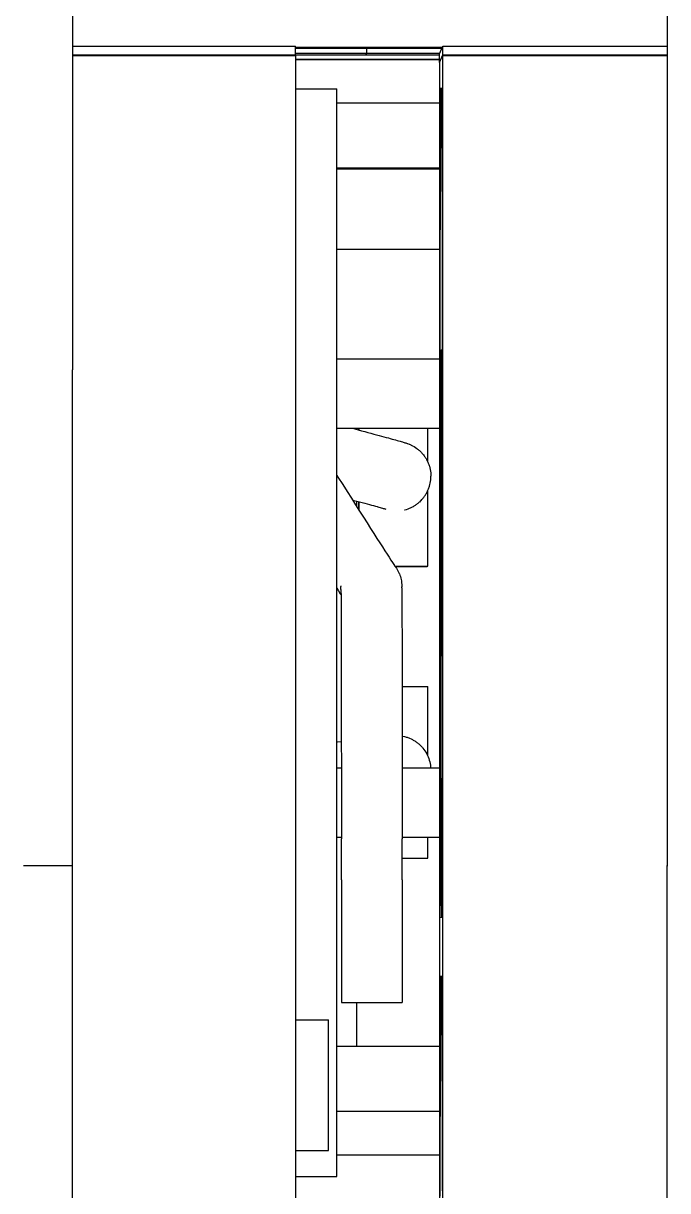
# Model space of a CAD drawing. Header units: millimetres. Extents: x -242 to 242, y -257 to 254.
# Drawn here: x 7.4 to 81.7, y -9.6 to 124.9 of the extents above; entities that cross this region are included whole.
import ezdxf

# ---------------------------------------------------------------- set-up
doc = ezdxf.new("R2010")
doc.units = ezdxf.units.MM
doc.layers.add('VISIBLE', color=7, linetype='Continuous')

msp = doc.modelspace()

# ---------------------------------------------------------------- linework, layer by layer
at = {"layer": 'VISIBLE'}
for p, q in [((81.68, 139.99), (81.68, 27.83)), ((13.06, 127.87), (13.06, 113.58)), ((13.06, 122.3), (38.77, 122.3)), ((13.06, 121.29), (38.77, 121.29)), ((13.06, 121.24), (38.8, 121.24)), ((38.76, 121.24), (38.77, 121.29)), ((38.77, 121.29), (38.77, 122.3)), ((38.77, 122.19), (55.74, 122.19)), ((38.77, 122.14), (55.72, 122.14)), ((38.77, 122.11), (55.71, 122.11)), ((38.77, 122.07), (55.69, 122.07)), ((38.77, 121.48), (55.42, 121.48)), ((38.77, 121.3), (55.4, 121.3)), ((38.8, -186.91), (38.8, 121.24)), ((46.91, 121.3), (46.99, 121.48)), ((46.99, 121.48), (46.99, 122.07)), ((55.4, 121.43), (55.79, 122.3)), ((55.4, 120.43), (55.4, 121.43)), ((55.4, 120.43), (55.79, 121.29)), ((55.77, -186.91), (55.77, 121.24)), ((55.77, 121.24), (81.68, 121.24)), ((55.79, 121.29), (55.79, 122.3)), ((55.79, 122.3), (81.68, 122.3)), ((55.79, 121.29), (81.68, 121.29)), ((38.8, 120.8), (55.4, 120.8)), ((38.8, 120.76), (55.4, 120.76)), ((55.4, 120.43), (55.42, 120.43)), ((55.42, -192.77), (55.42, 120.48)), ((38.8, 117.4), (43.55, 117.4)), ((43.55, -8.03), (43.55, 117.4)), ((55.58, 117.32), (55.59, 117.41)), ((55.58, 117.2), (55.58, 117.32)), ((55.58, 117.04), (55.58, 117.2)), ((55.59, 117.47), (55.59, 117.5)), ((55.59, 117.5), (55.6, 117.5)), ((55.59, 117.41), (55.59, 117.47)), ((55.6, 117.5), (55.6, 117.47)), ((55.6, 117.47), (55.6, 117.41)), ((55.6, 117.41), (55.61, 117.33)), ((55.61, 117.33), (55.61, 117.22)), ((55.61, 117.22), (55.61, 117.09)), ((55.61, 117.09), (55.62, 116.94)), ((43.55, 115.78), (55.42, 115.78)), ((55.56, 116.06), (55.57, 116.36)), ((55.56, 115.72), (55.56, 116.06)), ((55.57, 116.85), (55.58, 117.04)), ((55.57, 116.63), (55.57, 116.85)), ((55.57, 116.36), (55.57, 116.63)), ((55.62, 116.94), (55.62, 116.76)), ((55.62, 116.76), (55.62, 116.57)), ((55.62, 116.57), (55.62, 116.35)), ((55.62, 116.35), (55.63, 116.12)), ((55.63, 116.12), (55.63, 115.87)), ((55.63, 115.87), (55.63, 115.6)), ((55.55, 114.93), (55.56, 115.35)), ((55.55, 114.48), (55.55, 114.93)), ((55.55, 113.98), (55.55, 114.48)), ((55.56, 115.35), (55.56, 115.72)), ((55.63, 115.6), (55.64, 115.32)), ((55.64, 115.32), (55.64, 115.02)), ((55.64, 115.02), (55.64, 114.71)), ((55.64, 114.71), (55.64, 114.38)), ((13.06, 113.58), (13.06, 85)), ((55.54, 113.44), (55.55, 113.98)), ((55.54, 112.86), (55.54, 113.44)), ((55.64, 114.38), (55.65, 114.05)), ((55.65, 114.05), (55.65, 113.7)), ((55.65, 113.7), (55.65, 113.35)), ((55.65, 113.35), (55.65, 112.98)), ((55.53, 111.58), (55.54, 112.24)), ((55.54, 112.24), (55.54, 112.86)), ((55.65, 112.98), (55.65, 112.6)), ((55.65, 112.6), (55.66, 112.22)), ((55.66, 112.22), (55.66, 111.43)), ((55.52, 110.13), (55.53, 110.88)), ((55.53, 110.88), (55.53, 111.58)), ((55.66, 111.43), (55.66, 110.62)), ((55.66, 110.62), (55.67, 109.79)), ((55.52, 109.35), (55.52, 110.13)), ((55.52, 108.52), (55.52, 109.35)), ((55.67, 109.79), (55.67, 108.94)), ((43.55, 108.27), (55.42, 108.27)), ((43.55, 108.22), (55.42, 108.22)), ((43.55, 108.2), (55.42, 108.2)), ((43.55, 108.16), (55.42, 108.16)), ((55.51, 107.66), (55.52, 108.52)), ((55.67, 108.94), (55.68, 108.05)), ((55.68, 108.05), (55.68, 107.09)), ((55.51, 106.75), (55.51, 107.66)), ((55.51, 105.81), (55.51, 106.75)), ((55.68, 107.09), (55.68, 106.06)), ((55.51, 104.83), (55.51, 105.81)), ((55.68, 106.06), (55.69, 104.96)), ((55.5, 103.81), (55.51, 104.83)), ((55.5, 102.75), (55.5, 103.81)), ((55.69, 104.96), (55.69, 104.38)), ((55.69, 104.38), (55.69, 103.77)), ((55.69, 103.77), (55.69, 103.15)), ((55.5, 101.67), (55.5, 102.75)), ((55.69, 103.15), (55.69, 102.5)), ((55.69, 102.5), (55.69, 101.84)), ((55.49, 100.55), (55.5, 101.67)), ((55.69, 101.84), (55.7, 101.15)), ((55.7, 101.15), (55.7, 100.44)), ((55.49, 99.39), (55.49, 100.55)), ((55.7, 100.44), (55.7, 99.7)), ((55.7, 99.7), (55.7, 98.94)), ((43.55, 98.89), (55.42, 98.89)), ((55.49, 98.21), (55.49, 99.39)), ((55.7, 98.94), (55.7, 98.16)), ((55.48, 95.76), (55.49, 97)), ((55.49, 97), (55.49, 98.21)), ((55.7, 98.16), (55.7, 97.36)), ((55.7, 97.36), (55.71, 96.53)), ((55.48, 94.5), (55.48, 95.76)), ((55.71, 96.53), (55.71, 95.67)), ((55.71, 95.67), (55.71, 94.8)), ((55.48, 93.21), (55.48, 94.5)), ((55.71, 94.8), (55.71, 93.89)), ((55.48, 91.91), (55.48, 93.21)), ((55.71, 93.89), (55.71, 92.96)), ((55.71, 92.96), (55.71, 92.01)), ((55.48, 90.58), (55.48, 91.91)), ((55.71, 92.01), (55.71, 91.03)), ((55.47, 89.24), (55.48, 90.58)), ((55.71, 91.03), (55.72, 90.03)), ((55.47, 87.89), (55.47, 89.24)), ((55.72, 90.03), (55.72, 89)), ((55.72, 89), (55.72, 87.95)), ((55.47, 86.52), (55.47, 87.89)), ((55.72, 87.95), (55.72, 86.87)), ((43.55, 86.27), (43.89, 86.27)), ((43.89, 86.27), (44.59, 86.27)), ((44.59, 86.27), (45.29, 86.27)), ((45.29, 86.27), (45.99, 86.27)), ((45.99, 86.27), (46.69, 86.27)), ((46.69, 86.27), (48.09, 86.27)), ((48.09, 86.27), (49.49, 86.27)), ((49.49, 86.27), (52.29, 86.27)), ((52.29, 86.27), (55.42, 86.27)), ((55.47, 85.14), (55.47, 86.52)), ((55.58, 86.76), (55.59, 86.97)), ((55.58, 86.5), (55.58, 86.76)), ((55.58, 86.18), (55.58, 86.5)), ((55.58, 85.8), (55.58, 86.18)), ((55.59, 87.28), (55.6, 87.29)), ((55.59, 87.22), (55.59, 87.28)), ((55.59, 87.12), (55.59, 87.22)), ((55.59, 86.97), (55.59, 87.12)), ((55.6, 87.29), (55.6, 87.25)), ((55.6, 87.29), (55.72, 87.29)), ((55.6, 87.25), (55.6, 87.18)), ((55.6, 87.18), (55.6, 87.08)), ((55.6, 87.08), (55.6, 86.94)), ((55.6, 86.94), (55.61, 86.77)), ((55.61, 86.77), (55.61, 86.58)), ((55.61, 86.58), (55.61, 86.36)), ((55.61, 86.36), (55.61, 86.13)), ((55.72, 86.87), (55.72, 85.77)), ((13.06, 27.83), (13.06, 85)), ((55.47, 83.75), (55.47, 85.14)), ((55.57, 85.36), (55.58, 85.8)), ((55.57, 84.86), (55.57, 85.36)), ((55.57, 84.3), (55.57, 84.86)), ((55.61, 86.13), (55.61, 85.88)), ((55.61, 85.88), (55.62, 85.61)), ((55.62, 85.61), (55.62, 85.33)), ((55.62, 85.33), (55.62, 85.04)), ((55.62, 85.04), (55.62, 84.74)), ((55.72, 85.77), (55.72, 84.64)), ((55.47, 82.36), (55.47, 83.75)), ((55.56, 82.99), (55.57, 83.67)), ((55.57, 83.67), (55.57, 84.3)), ((55.62, 84.74), (55.62, 84.43)), ((55.62, 84.43), (55.62, 84.12)), ((55.62, 84.12), (55.62, 83.79)), ((55.62, 83.79), (55.63, 83.44)), ((55.72, 84.64), (55.72, 83.49)), ((55.72, 83.49), (55.72, 82.32)), ((55.47, 80.96), (55.47, 82.36)), ((55.56, 82.26), (55.56, 82.99)), ((55.56, 81.47), (55.56, 82.26)), ((55.63, 83.44), (55.63, 83.06)), ((55.63, 83.06), (55.63, 82.65)), ((55.63, 82.65), (55.63, 82.22)), ((55.63, 82.22), (55.63, 81.75)), ((55.72, 82.32), (55.72, 81.12)), ((55.47, 79.56), (55.47, 80.96)), ((55.56, 80.63), (55.56, 81.47)), ((55.63, 81.75), (55.63, 81.25)), ((55.63, 81.25), (55.63, 80.72)), ((55.72, 81.12), (55.73, 79.9)), ((55.46, 78.15), (55.47, 79.56)), ((55.55, 79.75), (55.56, 80.63)), ((55.55, 78.82), (55.55, 79.75)), ((55.63, 80.72), (55.63, 80.15)), ((55.63, 80.15), (55.64, 79.55)), ((55.64, 79.55), (55.64, 78.91)), ((55.73, 79.9), (55.73, 78.66)), ((43.55, 78.25), (43.89, 78.25)), ((43.89, 78.25), (44.59, 78.25)), ((44.59, 78.25), (45.29, 78.25)), ((45.29, 78.25), (45.99, 78.25)), ((45.34, 78.25), (45.62, 78.17)), ((45.62, 78.17), (46.01, 78.07)), ((45.99, 78.25), (46.69, 78.25)), ((46.01, 78.07), (46.4, 77.97)), ((46.08, 78.05), (46.08, 78.25)), ((46.11, 78.04), (46.11, 78.25)), ((46.69, 78.25), (48.09, 78.25)), ((48.09, 78.25), (49.49, 78.25)), ((49.49, 78.25), (52.29, 78.25)), ((52.29, 78.25), (55.42, 78.25)), ((54.03, 74.4), (54.03, 78.25)), ((55.46, 76.76), (55.46, 78.15)), ((55.55, 77.87), (55.55, 78.82)), ((55.64, 78.91), (55.64, 78.24)), ((55.64, 78.24), (55.64, 77.52)), ((55.73, 78.66), (55.73, 77.4)), ((46.4, 77.97), (46.77, 77.87)), ((46.77, 77.87), (47.13, 77.77)), ((47.13, 77.77), (47.47, 77.68)), ((47.47, 77.68), (47.8, 77.59)), ((47.8, 77.59), (48.12, 77.5)), ((48.12, 77.5), (48.42, 77.42)), ((48.42, 77.42), (48.71, 77.34)), ((48.71, 77.34), (48.98, 77.27)), ((48.98, 77.27), (49.24, 77.19)), ((49.24, 77.19), (49.49, 77.13)), ((49.49, 77.13), (49.72, 77.06)), ((49.72, 77.06), (49.94, 77)), ((49.94, 77), (50.14, 76.95)), ((50.14, 76.95), (50.32, 76.9)), ((50.32, 76.9), (50.51, 76.85)), ((50.51, 76.85), (50.68, 76.8)), ((50.68, 76.8), (50.84, 76.75)), ((50.84, 76.75), (50.98, 76.71)), ((50.98, 76.71), (51.11, 76.68)), ((55.46, 75.36), (55.46, 76.76)), ((55.55, 76.89), (55.55, 77.87)), ((55.55, 75.88), (55.55, 76.89)), ((55.64, 77.52), (55.64, 76.78)), ((55.64, 76.78), (55.64, 75.99)), ((55.73, 77.4), (55.73, 76.12)), ((51.11, 76.68), (51.22, 76.65)), ((51.22, 76.65), (51.32, 76.62)), ((51.32, 76.62), (51.39, 76.59)), ((51.39, 76.59), (51.45, 76.58)), ((51.45, 76.58), (51.5, 76.56)), ((51.5, 76.56), (51.68, 76.5)), ((51.68, 76.5), (51.72, 76.49)), ((51.72, 76.49), (51.9, 76.42)), ((51.9, 76.42), (51.92, 76.41)), ((51.92, 76.41), (52.1, 76.33)), ((52.1, 76.33), (52.12, 76.32)), ((52.12, 76.32), (52.29, 76.23)), ((52.29, 76.23), (52.46, 76.14)), ((52.46, 76.14), (52.63, 76.03)), ((52.63, 76.03), (52.79, 75.92)), ((52.79, 75.92), (52.86, 75.86)), ((52.86, 75.86), (52.87, 75.86)), ((52.87, 75.86), (52.95, 75.8)), ((52.95, 75.8), (53.02, 75.73)), ((53.02, 75.73), (53.09, 75.67)), ((53.09, 75.67), (53.17, 75.6)), ((53.17, 75.6), (53.24, 75.53)), ((53.24, 75.53), (53.3, 75.46)), ((53.3, 75.46), (53.37, 75.39)), ((53.37, 75.39), (53.44, 75.32)), ((55.55, 74.86), (55.55, 75.88)), ((55.64, 75.99), (55.64, 75.17)), ((55.73, 76.12), (55.73, 74.83)), ((53.44, 75.32), (53.5, 75.24)), ((53.5, 75.24), (53.56, 75.17)), ((53.56, 75.17), (53.62, 75.09)), ((53.62, 75.09), (53.68, 75.01)), ((53.68, 75.01), (53.73, 74.93)), ((53.73, 74.93), (53.78, 74.85)), ((53.78, 74.85), (53.84, 74.76)), ((53.84, 74.76), (53.88, 74.68)), ((53.88, 74.68), (53.93, 74.59)), ((53.93, 74.59), (53.95, 74.55)), ((53.95, 74.55), (53.98, 74.51)), ((53.98, 74.51), (54, 74.46)), ((54, 74.46), (54.02, 74.42)), ((54.02, 74.42), (54.06, 74.33)), ((54.06, 74.33), (54.1, 74.24)), ((54.1, 74.24), (54.14, 74.15)), ((54.14, 74.15), (54.17, 74.06)), ((54.17, 74.06), (54.2, 73.97)), ((55.46, 73.97), (55.46, 75.36)), ((55.55, 73.83), (55.55, 74.86)), ((55.64, 75.17), (55.64, 74.32)), ((55.64, 74.32), (55.64, 73.43)), ((55.73, 74.83), (55.73, 73.51)), ((43.55, 72.82), (43.68, 72.61)), ((54.2, 73.97), (54.23, 73.87)), ((54.23, 73.87), (54.28, 73.68)), ((54.28, 73.68), (54.33, 73.49)), ((54.33, 73.49), (54.36, 73.3)), ((54.36, 73.3), (54.38, 73.11)), ((54.38, 73.11), (54.4, 72.91)), ((54.4, 72.91), (54.4, 72.72)), ((54.4, 72.52), (54.4, 72.72)), ((55.46, 72.58), (55.46, 73.97)), ((55.55, 72.8), (55.55, 73.83)), ((55.55, 71.76), (55.55, 72.8)), ((55.64, 73.43), (55.64, 72.51)), ((55.73, 73.51), (55.73, 72.18)), ((43.68, 72.61), (44.22, 71.77)), ((44.22, 71.77), (44.73, 70.96)), ((54.14, 71.28), (54.17, 71.37)), ((54.17, 71.37), (54.2, 71.47)), ((54.2, 71.47), (54.23, 71.56)), ((54.23, 71.56), (54.28, 71.75)), ((54.28, 71.75), (54.33, 71.94)), ((54.33, 71.94), (54.36, 72.13)), ((54.36, 72.13), (54.38, 72.32)), ((54.38, 72.32), (54.4, 72.52)), ((55.46, 71.21), (55.46, 72.58)), ((55.55, 70.74), (55.55, 71.76)), ((55.64, 72.51), (55.64, 71.56)), ((55.64, 71.56), (55.64, 70.59)), ((55.73, 72.18), (55.73, 70.84)), ((44.73, 70.96), (45.23, 70.18)), ((45.23, 70.18), (45.71, 69.42)), ((45.35, 69.99), (45.52, 69.94)), ((53.13, 69.73), (53.37, 70.04)), ((53.3, 69.96), (53.37, 70.03)), ((53.37, 70.03), (53.43, 70.11)), ((53.43, 70.11), (53.5, 70.18)), ((53.5, 70.18), (53.56, 70.26)), ((53.56, 70.26), (53.62, 70.34)), ((53.62, 70.34), (53.67, 70.42)), ((53.67, 70.42), (53.73, 70.5)), ((53.73, 70.5), (53.78, 70.58)), ((53.78, 70.58), (53.83, 70.66)), ((53.83, 70.66), (53.88, 70.75)), ((53.88, 70.75), (53.93, 70.83)), ((53.93, 70.83), (53.97, 70.92)), ((53.97, 70.92), (54.02, 71.01)), ((54.02, 71.01), (54.06, 71.1)), ((54.03, 62.34), (54.03, 71.03)), ((54.06, 71.1), (54.1, 71.18)), ((54.1, 71.19), (54.14, 71.28)), ((54.1, 71.18), (54.1, 71.19)), ((55.46, 69.85), (55.46, 71.21)), ((55.55, 69.73), (55.55, 70.74)), ((55.64, 70.59), (55.64, 69.59)), ((55.73, 70.84), (55.73, 69.48)), ((45.52, 69.94), (45.85, 69.85)), ((45.71, 69.42), (46.18, 68.69)), ((45.85, 69.85), (46.17, 69.77)), ((45.87, 69.18), (45.87, 69.85)), ((46.08, 68.84), (46.08, 69.79)), ((46.11, 68.8), (46.11, 69.78)), ((46.17, 69.77), (46.47, 69.69)), ((46.18, 68.69), (46.62, 68)), ((46.47, 69.69), (46.76, 69.61)), ((46.76, 69.61), (47.04, 69.53)), ((47.04, 69.53), (47.3, 69.46)), ((47.3, 69.46), (47.55, 69.39)), ((47.55, 69.39), (47.78, 69.33)), ((47.78, 69.33), (48, 69.27)), ((48, 69.27), (48.2, 69.22)), ((48.2, 69.22), (48.39, 69.16)), ((48.29, 69.19), (48.38, 69.17)), ((48.38, 69.17), (48.53, 69.12)), ((48.39, 69.16), (48.39, 69.16)), ((48.53, 69.12), (48.68, 69.08)), ((48.68, 69.08), (48.8, 69.05)), ((48.8, 69.05), (48.91, 69.02)), ((48.91, 69.02), (49.01, 68.99)), ((49.01, 68.99), (49.08, 68.97)), ((49.08, 68.97), (49.14, 68.95)), ((49.14, 68.95), (49.19, 68.93)), ((49.19, 68.93), (49.19, 68.93)), ((51.36, 68.84), (51.38, 68.84)), ((51.38, 68.84), (51.57, 68.9)), ((51.57, 68.9), (51.76, 68.96)), ((51.76, 68.96), (51.94, 69.03)), ((51.94, 69.03), (52.03, 69.07)), ((52.03, 69.07), (52.12, 69.11)), ((52.12, 69.11), (52.21, 69.15)), ((52.21, 69.15), (52.29, 69.2)), ((52.29, 69.2), (52.38, 69.24)), ((52.38, 69.24), (52.46, 69.29)), ((52.46, 69.29), (52.55, 69.34)), ((52.55, 69.34), (52.63, 69.4)), ((52.63, 69.4), (52.71, 69.45)), ((52.71, 69.45), (52.79, 69.51)), ((52.79, 69.51), (52.87, 69.57)), ((52.87, 69.57), (52.94, 69.63)), ((52.94, 69.63), (53.02, 69.69)), ((53.02, 69.69), (53.09, 69.76)), ((53.09, 69.76), (53.16, 69.82)), ((53.16, 69.82), (53.23, 69.89)), ((53.23, 69.89), (53.3, 69.96)), ((55.46, 69.85), (55.46, 68.49)), ((55.55, 69.73), (55.55, 68.74)), ((55.55, 68.74), (55.55, 67.76)), ((55.64, 68.58), (55.64, 69.59)), ((55.73, 68.11), (55.73, 69.48)), ((46.62, 68), (47.04, 67.34)), ((47.04, 67.34), (47.45, 66.71)), ((55.46, 68.49), (55.46, 67.15)), ((55.55, 67.76), (55.55, 66.82)), ((55.64, 67.56), (55.64, 68.58)), ((55.64, 66.52), (55.64, 67.56)), ((55.73, 66.72), (55.73, 68.11)), ((47.45, 66.71), (47.82, 66.12)), ((47.82, 66.12), (48.18, 65.56)), ((55.46, 67.15), (55.46, 65.83)), ((55.55, 66.82), (55.55, 65.9)), ((55.64, 65.49), (55.64, 66.52)), ((55.73, 65.33), (55.73, 66.72)), ((48.18, 65.56), (48.51, 65.05)), ((48.51, 65.05), (48.82, 64.57)), ((55.46, 65.83), (55.46, 64.52)), ((55.55, 65.9), (55.55, 65.01)), ((55.55, 65.01), (55.55, 64.16)), ((55.64, 64.45), (55.64, 65.49)), ((55.73, 63.94), (55.73, 65.33)), ((48.82, 64.57), (49.1, 64.13)), ((49.1, 64.13), (49.36, 63.73)), ((49.36, 63.73), (49.59, 63.38)), ((49.59, 63.38), (49.79, 63.06)), ((55.46, 64.52), (55.46, 63.23)), ((55.55, 64.16), (55.55, 63.34)), ((55.55, 63.34), (55.55, 62.56)), ((55.64, 63.43), (55.64, 64.45)), ((55.64, 62.43), (55.64, 63.43)), ((55.73, 62.53), (55.73, 63.94)), ((49.79, 63.06), (49.97, 62.79)), ((49.97, 62.79), (50.12, 62.56)), ((50.12, 62.56), (50.21, 62.43)), ((50.14, 62.53), (50.14, 62.53)), ((50.14, 62.53), (50.22, 62.41)), ((50.22, 62.41), (50.28, 62.32)), ((50.27, 62.34), (54.03, 62.34)), ((50.28, 62.32), (50.38, 62.18)), ((50.3, 62.3), (53.99, 62.3)), ((50.38, 62.18), (50.42, 62.13)), ((50.42, 62.13), (50.51, 61.98)), ((50.51, 61.98), (50.6, 61.83)), ((53.99, 62.3), (54.03, 62.34)), ((55.46, 63.23), (55.46, 61.96)), ((55.46, 61.96), (55.46, 60.7)), ((55.55, 62.56), (55.55, 61.81)), ((55.64, 61.44), (55.64, 62.43)), ((55.73, 61.13), (55.73, 62.53)), ((50.6, 61.83), (50.68, 61.68)), ((50.68, 61.68), (50.75, 61.52)), ((50.75, 61.52), (50.77, 61.47)), ((50.77, 61.47), (50.83, 61.31)), ((50.83, 61.31), (50.88, 61.15)), ((50.88, 61.15), (50.93, 60.98)), ((50.93, 60.98), (50.97, 60.82)), ((50.97, 60.82), (51, 60.65)), ((51, 60.65), (51.01, 60.56)), ((55.46, 60.7), (55.47, 59.47)), ((55.55, 61.81), (55.55, 61.1)), ((55.55, 61.1), (55.55, 60.43)), ((55.64, 60.49), (55.64, 61.44)), ((55.73, 59.72), (55.73, 61.13)), ((43.55, 59.8), (43.75, 59.49)), ((43.75, 59.49), (43.95, 59.17)), ((44.02, 60.07), (44.02, 59.99)), ((44.02, 59.85), (44.02, 59.99)), ((44.02, 59.66), (44.02, 59.85)), ((44.02, 59.66), (44.02, 59.4)), ((44.02, 59.4), (44.03, 59.09)), ((51.01, 60.56), (51.01, 60.5)), ((51.01, 60.5), (51.02, 60.42)), ((51.02, 60.42), (51.04, 60.24)), ((51.04, 60.24), (51.04, 60.07)), ((51.04, 60.07), (51.04, 59.98)), ((51.04, 59.85), (51.04, 59.98)), ((51.04, 59.85), (51.04, 59.65)), ((51.04, 59.65), (51.04, 59.4)), ((51.04, 59.4), (51.05, 59.09)), ((55.47, 59.47), (55.47, 58.26)), ((55.55, 60.43), (55.55, 59.79)), ((55.55, 59.79), (55.56, 59.19)), ((55.63, 58.68), (55.64, 59.56)), ((55.64, 59.56), (55.64, 60.49)), ((55.72, 58.31), (55.73, 59.72)), ((43.95, 59.17), (44.03, 59.06)), ((44.03, 59.09), (44.03, 58.73)), ((44.03, 58.73), (44.03, 58.32)), ((44.03, 58.32), (44.03, 57.86)), ((51.05, 59.09), (51.05, 58.73)), ((51.05, 58.73), (51.05, 58.32)), ((51.05, 58.32), (51.05, 57.86)), ((55.47, 58.26), (55.47, 57.07)), ((55.56, 59.19), (55.56, 58.62)), ((55.56, 58.62), (55.56, 58.09)), ((55.56, 58.09), (55.56, 57.59)), ((55.63, 57.84), (55.63, 58.68)), ((55.72, 56.91), (55.72, 58.31)), ((44.03, 57.86), (44.04, 57.35)), ((44.04, 57.35), (44.04, 56.79)), ((44.04, 56.79), (44.04, 56.19)), ((51.05, 57.86), (51.06, 57.35)), ((51.06, 57.35), (51.06, 56.79)), ((51.06, 56.79), (51.06, 56.19)), ((55.47, 57.07), (55.47, 55.9)), ((55.56, 57.59), (55.56, 57.12)), ((55.56, 57.12), (55.56, 56.69)), ((55.56, 56.69), (55.56, 56.28)), ((55.63, 57.05), (55.63, 57.84)), ((55.63, 56.32), (55.63, 57.05)), ((55.72, 55.51), (55.72, 56.91)), ((44.04, 56.19), (44.04, 55.54)), ((44.04, 55.54), (44.04, 54.85)), ((51.06, 56.19), (51.06, 55.54)), ((51.06, 55.54), (51.07, 54.85)), ((55.47, 55.9), (55.47, 54.75)), ((55.56, 56.28), (55.56, 55.9)), ((55.56, 55.9), (55.57, 55.55)), ((55.57, 55.55), (55.57, 55.22)), ((55.57, 55.22), (55.57, 54.91)), ((55.62, 55.64), (55.63, 56.32)), ((55.62, 55.01), (55.62, 55.64)), ((55.72, 54.12), (55.72, 55.51)), ((44.04, 54.85), (44.05, 54.11)), ((44.05, 54.11), (44.05, 53.33)), ((51.07, 54.85), (51.07, 54.11)), ((51.07, 54.11), (51.07, 53.33)), ((55.47, 54.75), (55.47, 53.63)), ((55.57, 54.91), (55.57, 54.6)), ((55.57, 54.6), (55.57, 54.3)), ((55.57, 54.3), (55.57, 54.01)), ((55.57, 54.01), (55.57, 53.73)), ((55.61, 53.51), (55.62, 53.95)), ((55.62, 54.45), (55.62, 55.01)), ((55.62, 53.95), (55.62, 54.45)), ((55.72, 52.73), (55.72, 54.12)), ((44.05, 53.33), (44.05, 52.51)), ((44.05, 52.51), (44.05, 51.66)), ((51.07, 53.33), (51.07, 52.51)), ((51.07, 52.51), (51.08, 51.66)), ((55.47, 53.63), (55.47, 52.53)), ((55.47, 52.53), (55.47, 51.46)), ((55.57, 53.73), (55.58, 53.46)), ((55.58, 53.46), (55.58, 53.2)), ((55.58, 53.2), (55.58, 52.97)), ((55.58, 52.97), (55.58, 52.75)), ((55.58, 52.75), (55.58, 52.56)), ((55.58, 52.56), (55.59, 52.39)), ((55.6, 52.35), (55.61, 52.55)), ((55.61, 53.13), (55.61, 53.51)), ((55.61, 52.81), (55.61, 53.13)), ((55.61, 52.55), (55.61, 52.81)), ((55.72, 51.36), (55.72, 52.73)), ((44.05, 51.66), (44.05, 50.77)), ((51.08, 51.66), (51.08, 50.77)), ((55.47, 51.46), (55.47, 50.41)), ((55.59, 52.39), (55.59, 52.25)), ((55.59, 52.25), (55.59, 52.15)), ((55.59, 52.15), (55.59, 52.07)), ((55.59, 52.07), (55.59, 52.04)), ((55.59, 52.04), (55.6, 52.05)), ((55.59, 52.04), (55.72, 52.04)), ((55.6, 52.2), (55.6, 52.35)), ((55.6, 52.1), (55.6, 52.2)), ((55.6, 52.05), (55.6, 52.1)), ((55.72, 50), (55.72, 51.36)), ((44.05, 50.77), (44.06, 49.84)), ((44.06, 49.84), (44.06, 48.88)), ((51.08, 50.77), (51.08, 49.84)), ((51.08, 49.84), (51.08, 48.88)), ((55.47, 50.41), (55.47, 49.38)), ((55.71, 48.65), (55.72, 50)), ((44.06, 48.88), (44.06, 47.9)), ((51.08, 48.88), (51.08, 47.9)), ((51.08, 48.49), (54.03, 48.49)), ((54.03, 40.49), (54.03, 48.49)), ((55.47, 49.38), (55.48, 48.38)), ((55.71, 47.32), (55.71, 48.65)), ((44.06, 47.9), (44.06, 46.88)), ((51.08, 47.9), (51.08, 46.88)), ((55.48, 48.38), (55.48, 47.41)), ((55.48, 47.41), (55.48, 46.46)), ((55.71, 46.01), (55.71, 47.32)), ((44.06, 46.88), (44.06, 45.84)), ((44.06, 45.84), (44.06, 44.77)), ((51.08, 46.88), (51.09, 45.84)), ((51.09, 45.84), (51.09, 44.77)), ((55.48, 46.46), (55.48, 45.53)), ((55.71, 44.72), (55.71, 46.01)), ((44.06, 44.77), (44.06, 43.68)), ((51.09, 44.77), (51.09, 43.68)), ((55.48, 45.53), (55.48, 44.63)), ((55.48, 44.63), (55.48, 43.75)), ((55.71, 43.46), (55.71, 44.72)), ((44.06, 43.68), (44.06, 42.57)), ((51.09, 43.68), (51.09, 42.57)), ((55.48, 43.75), (55.48, 42.9)), ((55.7, 42.22), (55.71, 43.46)), ((43.55, 42.09), (43.63, 42.1)), ((43.63, 42.1), (44.05, 42.15)), ((44.05, 42.15), (44.06, 42.15)), ((44.06, 42.57), (44.06, 41.45)), ((51.09, 42.76), (51.17, 42.75)), ((51.09, 42.57), (51.09, 41.45)), ((51.17, 42.75), (51.18, 42.75)), ((51.18, 42.75), (51.37, 42.7)), ((51.37, 42.7), (51.47, 42.68)), ((51.47, 42.68), (51.56, 42.65)), ((51.56, 42.65), (51.65, 42.62)), ((51.65, 42.62), (51.75, 42.59)), ((51.75, 42.59), (51.84, 42.56)), ((51.84, 42.56), (51.93, 42.52)), ((51.93, 42.52), (52.11, 42.44)), ((52.11, 42.44), (52.28, 42.35)), ((52.28, 42.35), (52.37, 42.31)), ((52.37, 42.31), (52.45, 42.26)), ((52.45, 42.26), (52.53, 42.21)), ((52.53, 42.21), (52.62, 42.15)), ((52.62, 42.15), (52.7, 42.1)), ((52.7, 42.1), (52.78, 42.04)), ((52.78, 42.04), (52.85, 41.98)), ((52.85, 41.98), (52.93, 41.92)), ((52.93, 41.92), (53.01, 41.86)), ((53.01, 41.86), (53.08, 41.79)), ((53.08, 41.79), (53.15, 41.73)), ((53.15, 41.73), (53.22, 41.66)), ((55.48, 42.9), (55.49, 42.07)), ((55.49, 42.07), (55.49, 41.27)), ((55.7, 41), (55.7, 42.22)), ((44.06, 41.45), (44.07, 40.3)), ((51.09, 41.45), (51.09, 40.3)), ((53.22, 41.66), (53.29, 41.59)), ((53.29, 41.59), (53.36, 41.52)), ((53.36, 41.52), (53.42, 41.44)), ((53.42, 41.44), (53.48, 41.37)), ((53.48, 41.37), (53.6, 41.21)), ((53.6, 41.21), (53.72, 41.05)), ((53.72, 41.05), (53.82, 40.89)), ((53.82, 40.89), (53.92, 40.72)), ((53.92, 40.72), (54, 40.54)), ((54, 40.54), (54.08, 40.36)), ((55.49, 41.27), (55.49, 40.49)), ((55.49, 40.49), (55.49, 39.73)), ((55.7, 39.82), (55.7, 41)), ((43.55, 39.12), (43.95, 39.12)), ((43.95, 39.12), (44.07, 39.12)), ((44.07, 40.3), (44.07, 39.15)), ((44.07, 39.15), (44.07, 37.99)), ((51.09, 40.3), (51.09, 39.15)), ((51.09, 39.15), (51.09, 37.99)), ((51.09, 39.12), (52.34, 39.12)), ((52.34, 39.12), (55.42, 39.12)), ((54.08, 40.36), (54.15, 40.18)), ((54.15, 40.18), (54.22, 40)), ((54.22, 40), (54.27, 39.81)), ((54.27, 39.81), (54.31, 39.62)), ((54.31, 39.62), (54.34, 39.42)), ((54.34, 39.42), (54.37, 39.23)), ((54.37, 39.23), (54.38, 39.12)), ((55.49, 39.73), (55.49, 39)), ((55.7, 38.67), (55.7, 39.82)), ((44.07, 37.99), (44.07, 36.82)), ((51.09, 37.99), (51.09, 36.82)), ((55.49, 39), (55.49, 38.29)), ((55.49, 38.29), (55.5, 37.6)), ((55.69, 37.54), (55.7, 38.67)), ((44.07, 36.82), (44.07, 35.64)), ((51.09, 36.82), (51.09, 35.64)), ((55.5, 37.6), (55.5, 36.93)), ((55.5, 36.93), (55.5, 36.29)), ((55.69, 36.45), (55.69, 37.54)), ((55.69, 35.4), (55.69, 36.45)), ((44.07, 35.64), (44.07, 33.28)), ((51.09, 35.64), (51.09, 33.28)), ((55.5, 36.29), (55.5, 35.67)), ((55.5, 35.67), (55.5, 35.06)), ((55.5, 35.06), (55.5, 34.48)), ((55.68, 34.38), (55.69, 35.4)), ((55.5, 34.48), (55.51, 33.37)), ((55.68, 33.4), (55.68, 34.38)), ((44.07, 33.28), (44.07, 30.92)), ((51.09, 33.28), (51.09, 30.92)), ((55.51, 33.37), (55.51, 32.34)), ((55.51, 32.34), (55.52, 31.38)), ((55.68, 32.46), (55.68, 33.4)), ((55.68, 31.56), (55.68, 32.46)), ((43.55, 31.1), (43.95, 31.1)), ((43.95, 31.1), (44.07, 31.1)), ((51.09, 31.1), (52.34, 31.1)), ((52.34, 31.1), (55.42, 31.1)), ((54.03, 28.7), (54.03, 31.1)), ((55.52, 31.38), (55.52, 30.49)), ((55.67, 30.69), (55.68, 31.56)), ((44.07, 26.2), (44.07, 30.92)), ((51.09, 26.2), (51.09, 30.92)), ((55.52, 30.49), (55.52, 29.64)), ((55.52, 29.64), (55.53, 28.81)), ((55.67, 29.87), (55.67, 30.69)), ((55.67, 29.09), (55.67, 29.87)), ((51.09, 28.7), (54.03, 28.7)), ((51.09, 28.68), (53.99, 28.68)), ((53.99, 28.68), (54.03, 28.7)), ((55.53, 28.81), (55.53, 27.99)), ((55.66, 28.35), (55.67, 29.09)), ((55.66, 27.65), (55.66, 28.35)), ((7.37, 27.84), (8, 27.84)), ((7.43, 27.84), (7.53, 27.84)), ((7.53, 27.84), (7.94, 27.84)), ((8, 27.84), (8.63, 27.84)), ((8.01, 27.84), (8.02, 27.84)), ((8.02, 27.84), (8.52, 27.84)), ((8.52, 27.84), (8.58, 27.84)), ((8.63, 27.84), (9.24, 27.84)), ((8.74, 27.84), (9.01, 27.84)), ((9.01, 27.84), (9.15, 27.84)), ((9.24, 27.84), (9.83, 27.84)), ((9.34, 27.84), (9.49, 27.84)), ((9.49, 27.84), (9.72, 27.84)), ((9.83, 27.84), (10.38, 27.84)), ((9.88, 27.84), (9.96, 27.84)), ((9.96, 27.84), (10.31, 27.84)), ((10.38, 27.84), (10.88, 27.84)), ((10.39, 27.84), (10.41, 27.84)), ((10.41, 27.84), (10.83, 27.84)), ((10.83, 27.84), (10.86, 27.84)), ((10.88, 27.84), (11.33, 27.84)), ((10.98, 27.84), (11.23, 27.84)), ((11.23, 27.84), (11.28, 27.84)), ((11.33, 27.84), (11.71, 27.84)), ((11.44, 27.84), (11.59, 27.84)), ((11.59, 27.84), (11.66, 27.84)), ((11.71, 27.84), (12.05, 27.84)), ((11.81, 27.84), (11.92, 27.84)), ((11.92, 27.84), (11.99, 27.84)), ((12.05, 27.84), (12.32, 27.84)), ((12.13, 27.84), (12.22, 27.84)), ((12.22, 27.84), (12.27, 27.84)), ((12.32, 27.84), (12.55, 27.84)), ((12.4, 27.84), (12.47, 27.84)), ((12.47, 27.84), (12.5, 27.84)), ((12.55, 27.84), (12.72, 27.84)), ((12.62, 27.84), (12.68, 27.84)), ((12.68, 27.84), (12.7, 27.84)), ((12.72, 27.84), (12.85, 27.84)), ((12.82, 27.84), (12.85, 27.84)), ((12.85, 27.84), (12.85, 27.84)), ((12.85, 27.84), (12.95, 27.83)), ((12.95, 27.83), (13.01, 27.83)), ((12.96, 27.83), (12.98, 27.83)), ((12.96, 27.83), (12.96, 27.83)), ((13.01, 27.83), (13.05, 27.83)), ((13.03, 27.83), (13.04, 27.83)), ((13.03, 27.83), (13.03, 27.83)), ((13.05, 27.83), (13.06, 27.83)), ((13.06, -17.71), (13.06, 27.83)), ((55.53, 27.99), (55.53, 27.2)), ((55.53, 27.2), (55.54, 26.81)), ((55.65, 26.37), (55.66, 26.99)), ((55.66, 26.99), (55.66, 27.65)), ((81.68, -17.71), (81.68, 27.83)), ((81.68, 27.83), (81.69, 27.83)), ((81.69, 27.83), (81.69, 27.83)), ((81.69, 27.83), (81.73, 27.83)), ((81.69, 27.83), (81.69, 27.83)), ((44.07, 26.2), (44.07, 21.48)), ((51.09, 26.2), (51.09, 21.48)), ((55.54, 26.81), (55.54, 26.43)), ((55.54, 26.43), (55.54, 26.06)), ((55.54, 26.06), (55.54, 25.7)), ((55.54, 25.7), (55.54, 25.35)), ((55.64, 25.27), (55.65, 25.8)), ((55.65, 25.8), (55.65, 26.37)), ((55.54, 25.35), (55.55, 25.02)), ((55.55, 25.02), (55.55, 24.69)), ((55.55, 24.69), (55.55, 24.37)), ((55.55, 24.37), (55.55, 24.07)), ((55.63, 23.91), (55.64, 24.32)), ((55.64, 24.77), (55.64, 25.27)), ((55.64, 24.32), (55.64, 24.77)), ((55.55, 24.07), (55.56, 23.79)), ((55.56, 23.79), (55.56, 23.51)), ((55.56, 23.51), (55.56, 23.26)), ((55.56, 23.26), (55.57, 23.02)), ((55.57, 23.02), (55.57, 22.8)), ((55.62, 22.91), (55.63, 23.21)), ((55.62, 22.66), (55.62, 22.91)), ((55.63, 23.54), (55.63, 23.91)), ((55.63, 23.21), (55.63, 23.54)), ((55.57, 22.8), (55.57, 22.6)), ((55.57, 22.6), (55.57, 22.42)), ((55.57, 22.42), (55.58, 22.26)), ((55.58, 22.26), (55.58, 22.13)), ((55.58, 22.13), (55.58, 22.01)), ((55.58, 22.01), (55.59, 21.93)), ((55.59, 21.93), (55.59, 21.86)), ((55.59, 21.86), (55.59, 21.83)), ((55.59, 21.83), (55.6, 21.82)), ((55.6, 21.9), (55.61, 21.98)), ((55.6, 21.85), (55.6, 21.9)), ((55.6, 21.82), (55.6, 21.85)), ((55.61, 22.25), (55.62, 22.44)), ((55.61, 22.1), (55.61, 22.25)), ((55.61, 21.98), (55.61, 22.1)), ((55.62, 22.44), (55.62, 22.66)), ((44.07, 21.48), (44.07, 12.05)), ((51.09, 21.48), (51.09, 12.05)), ((55.58, 14.95), (55.59, 15.03)), ((55.58, 14.83), (55.58, 14.95)), ((55.58, 14.68), (55.58, 14.83)), ((55.59, 15.08), (55.59, 15.11)), ((55.59, 15.11), (55.6, 15.1)), ((55.59, 15.03), (55.59, 15.08)), ((55.6, 15.1), (55.6, 15.06)), ((55.6, 15.06), (55.6, 15)), ((55.6, 15), (55.61, 14.91)), ((55.61, 14.91), (55.61, 14.8)), ((55.56, 13.73), (55.57, 14.02)), ((55.56, 13.39), (55.56, 13.73)), ((55.57, 14.5), (55.58, 14.68)), ((55.57, 14.28), (55.57, 14.5)), ((55.57, 14.02), (55.57, 14.28)), ((55.61, 14.8), (55.61, 14.66)), ((55.61, 14.66), (55.62, 14.51)), ((55.62, 14.51), (55.62, 14.32)), ((55.62, 14.32), (55.62, 14.12)), ((55.62, 14.12), (55.62, 13.9)), ((55.62, 13.9), (55.63, 13.66)), ((55.63, 13.66), (55.63, 13.41)), ((55.55, 12.61), (55.56, 13.02)), ((55.55, 12.17), (55.55, 12.61)), ((55.55, 11.68), (55.55, 12.17)), ((55.56, 13.02), (55.56, 13.39)), ((55.63, 13.41), (55.63, 13.14)), ((55.63, 13.14), (55.64, 12.85)), ((55.64, 12.85), (55.64, 12.55)), ((55.64, 12.55), (55.64, 12.23)), ((55.64, 12.23), (55.64, 11.9)), ((44.07, 12.05), (44.08, 12.05)), ((44.07, 12.05), (44.08, 12.05)), ((44.08, 12.05), (44.13, 12.05)), ((44.08, 12.05), (44.14, 12.05)), ((44.13, 12.05), (44.22, 12.04)), ((44.14, 12.05), (44.22, 12.05)), ((44.22, 12.05), (44.34, 12.05)), ((44.22, 12.04), (44.33, 12.04)), ((44.33, 12.04), (44.48, 12.04)), ((44.34, 12.05), (44.49, 12.05)), ((44.48, 12.04), (44.65, 12.04)), ((44.49, 12.05), (44.66, 12.05)), ((44.65, 12.04), (44.86, 12.04)), ((44.66, 12.05), (44.87, 12.05)), ((44.86, 12.04), (45.09, 12.04)), ((44.87, 12.05), (45.1, 12.05)), ((45.09, 12.04), (45.34, 12.04)), ((45.1, 12.05), (45.36, 12.05)), ((45.34, 12.04), (45.62, 12.04)), ((45.36, 12.05), (45.63, 12.05)), ((45.62, 12.04), (45.92, 12.04)), ((45.63, 12.05), (45.93, 12.05)), ((45.87, 7.02), (45.87, 12.04)), ((45.92, 12.04), (46.23, 12.04)), ((45.93, 12.05), (46.24, 12.05)), ((46.23, 12.04), (46.55, 12.04)), ((46.24, 12.05), (46.57, 12.05)), ((46.55, 12.04), (46.89, 12.04)), ((46.57, 12.05), (46.9, 12.05)), ((46.89, 12.04), (47.23, 12.04)), ((46.9, 12.05), (47.24, 12.05)), ((47.23, 12.04), (47.57, 12.04)), ((47.24, 12.05), (47.59, 12.05)), ((47.57, 12.04), (47.92, 12.04)), ((47.59, 12.05), (47.93, 12.05)), ((47.92, 12.04), (48.26, 12.04)), ((47.93, 12.05), (48.27, 12.05)), ((48.26, 12.04), (48.59, 12.04)), ((48.27, 12.05), (48.61, 12.05)), ((48.59, 12.04), (48.92, 12.04)), ((48.61, 12.05), (48.93, 12.05)), ((48.92, 12.04), (49.23, 12.04)), ((48.93, 12.05), (49.24, 12.05)), ((49.23, 12.04), (49.52, 12.04)), ((49.24, 12.05), (49.54, 12.05)), ((49.52, 12.04), (49.8, 12.04)), ((49.54, 12.05), (49.82, 12.05)), ((49.8, 12.04), (50.06, 12.04)), ((49.82, 12.05), (50.07, 12.05)), ((50.06, 12.04), (50.29, 12.04)), ((50.07, 12.05), (50.3, 12.05)), ((50.29, 12.04), (50.5, 12.04)), ((50.3, 12.05), (50.51, 12.05)), ((50.5, 12.04), (50.67, 12.04)), ((50.51, 12.05), (50.68, 12.05)), ((50.67, 12.04), (50.82, 12.04)), ((50.68, 12.05), (50.83, 12.05)), ((50.82, 12.04), (50.94, 12.04)), ((50.83, 12.05), (50.94, 12.05)), ((50.94, 12.05), (51.03, 12.05)), ((50.94, 12.04), (51.02, 12.05)), ((51.02, 12.05), (51.08, 12.05)), ((51.03, 12.05), (51.08, 12.05)), ((51.08, 12.05), (51.09, 12.05)), ((51.08, 12.05), (51.09, 12.05)), ((55.54, 11.14), (55.55, 11.68)), ((55.54, 10.57), (55.54, 11.14)), ((55.64, 11.9), (55.65, 11.56)), ((55.65, 11.56), (55.65, 11.21)), ((55.65, 11.21), (55.65, 10.85)), ((55.65, 10.85), (55.65, 10.48)), ((38.8, 10.04), (42.57, 10.04)), ((42.57, -5.02), (42.57, 10.04)), ((55.53, 9.3), (55.54, 9.96)), ((55.54, 9.96), (55.54, 10.57)), ((55.65, 10.48), (55.65, 10.1)), ((55.65, 10.1), (55.66, 9.71)), ((55.66, 9.71), (55.66, 8.92)), ((55.52, 7.87), (55.53, 8.61)), ((55.53, 8.61), (55.53, 9.3)), ((55.66, 8.92), (55.66, 8.1)), ((55.66, 8.1), (55.67, 7.26)), ((43.55, 7.02), (55.42, 7.02)), ((55.52, 7.09), (55.52, 7.87)), ((55.52, 6.27), (55.52, 7.09)), ((55.67, 7.26), (55.67, 6.4)), ((55.51, 5.41), (55.52, 6.27)), ((55.51, 4.51), (55.51, 5.41)), ((55.67, 6.4), (55.68, 5.51)), ((55.68, 5.51), (55.68, 4.55)), ((55.51, 3.57), (55.51, 4.51)), ((55.68, 4.55), (55.68, 3.51)), ((55.51, 2.6), (55.51, 3.57)), ((55.68, 3.51), (55.69, 2.4)), ((55.5, 1.58), (55.51, 2.6)), ((55.5, 0.54), (55.5, 1.58)), ((55.69, 2.4), (55.69, 1.81)), ((55.69, 1.81), (55.69, 1.21)), ((55.5, -0.55), (55.5, 0.54)), ((55.69, 1.21), (55.69, 0.58)), ((55.69, 0.58), (55.69, -0.07)), ((43.55, -0.5), (55.42, -0.5)), ((55.49, -1.66), (55.5, -0.55)), ((55.69, -0.07), (55.69, -0.74)), ((55.69, -0.74), (55.7, -1.43)), ((55.49, -2.81), (55.49, -1.66)), ((55.7, -1.43), (55.7, -2.15)), ((55.7, -2.15), (55.7, -2.88)), ((55.49, -3.99), (55.49, -2.81)), ((55.49, -5.2), (55.49, -3.99)), ((55.7, -2.88), (55.7, -3.64)), ((55.7, -3.64), (55.7, -4.43)), ((38.8, -5.02), (42.57, -5.02)), ((55.48, -6.43), (55.49, -5.2)), ((55.7, -4.43), (55.7, -5.24)), ((55.7, -5.24), (55.71, -6.07)), ((43.55, -5.51), (55.42, -5.51)), ((43.55, -5.51), (55.42, -5.51)), ((55.48, -7.69), (55.48, -6.43)), ((55.71, -6.07), (55.71, -6.93)), ((38.8, -8.03), (43.55, -8.03)), ((55.48, -8.97), (55.48, -7.69)), ((55.71, -6.93), (55.71, -7.81)), ((55.71, -7.81), (55.71, -8.71)), ((55.48, -10.27), (55.48, -8.97)), ((55.71, -8.71), (55.71, -9.65))]:
    msp.add_line(p, q, dxfattribs=at)

doc.saveas('drawing.dxf')
